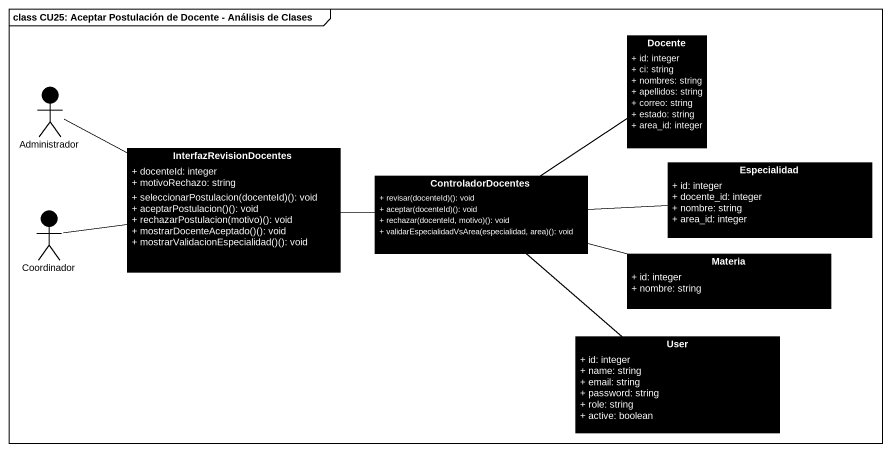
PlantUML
@startuml
mainframe class CU25: Aceptar Postulación de Docente - Análisis de Clases
allowmixing
hide circle
hide empty members
skinparam classAttributeIconSize 0
class Docente #000000 {
  + id: integer
  + ci: string
  + nombres: string
  + apellidos: string
  + correo: string
  + estado: string
  + area_id: integer
}
actor Administrador #000000
class InterfazRevisionDocentes #000000 {
  + docenteId: integer
  + motivoRechazo: string
  + seleccionarPostulacion(docenteId)(): void
  + aceptarPostulacion()(): void
  + rechazarPostulacion(motivo)(): void
  + mostrarDocenteAceptado()(): void
  + mostrarValidacionEspecialidad()(): void
}
class Especialidad #000000 {
  + id: integer
  + docente_id: integer
  + nombre: string
  + area_id: integer
}
class ControladorDocentes #000000 {
  + revisar(docenteId)(): void
  + aceptar(docenteId)(): void
  + rechazar(docenteId, motivo)(): void
  + validarEspecialidadVsArea(especialidad, area)(): void
}
actor Coordinador #000000
class Materia #000000 {
  + id: integer
  + nombre: string
}
class User #000000 {
  + id: integer
  + name: string
  + email: string
  + password: string
  + role: string
  + active: boolean
}
Administrador -right- InterfazRevisionDocentes
InterfazRevisionDocentes -right- ControladorDocentes
ControladorDocentes -up- Docente
ControladorDocentes -right- Especialidad
ControladorDocentes -right- Materia
ControladorDocentes -- User
Coordinador -right- InterfazRevisionDocentes
@enduml
